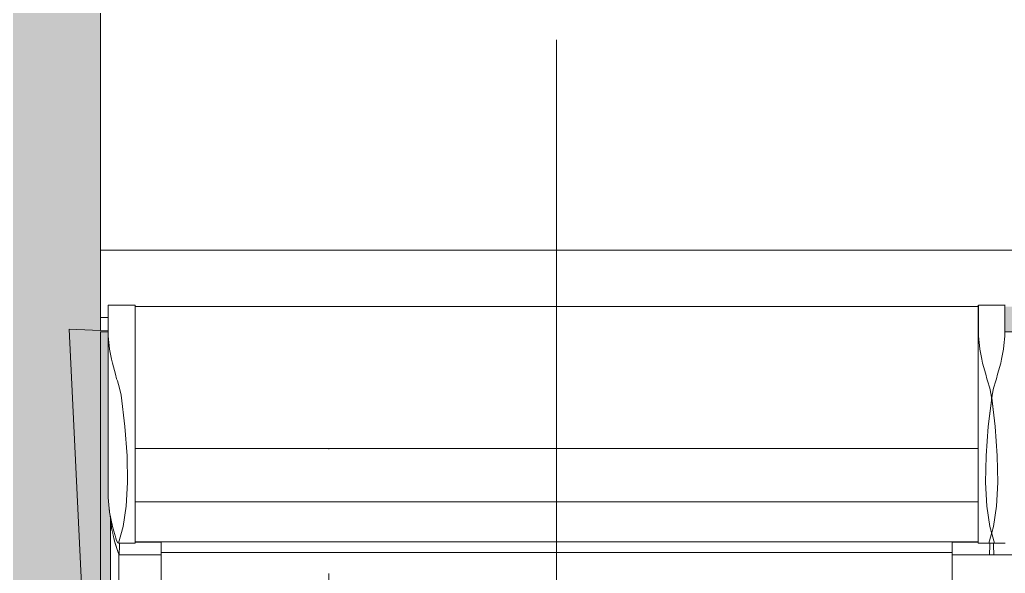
# Model space of a CAD drawing. Header units: metres. Extents: x -3 to 171, y -23 to 41.
# Drawn here: x 0.94 to 1.88, y -14.458 to -13.93 of the extents above; entities that cross this region are included whole.
import ezdxf

# ---------------------------------------------------------------- set-up
doc = ezdxf.new("R2010")
doc.units = ezdxf.units.M
doc.header["$MEASUREMENT"] = 0
doc.linetypes.add('Schnittlinie', pattern=[0.006, 0.003, -0.0015, 0, -0.0015])
doc.linetypes.add('Wipeout_Contour', pattern=[1, 0, -1])
for name, color, linetype in [('6._Dach PP STG1_1_325 Dachfenster', 7, 'Continuous'), ('6._Dach PP STG1_1_330 Dachaufbau', 7, 'Continuous'), ('6._Dach PP STG1_1_851 Marker Schnitt', 7, 'Continuous')]:
    doc.layers.add(name, color=color, linetype=linetype)

msp = doc.modelspace()

# ---------------------------------------------------------------- hatches: boundary and pattern name
at = {"layer": '6._Dach PP STG1_1_325 Dachfenster', "linetype": 'Continuous', "lineweight": 0, "true_color": 0x000000}
msp.add_hatch(color=18, dxfattribs=at).paths.add_polyline_path([(0.98714, -14.2255), (1.01714, -14.84385), (1.02664, -14.84385), (1.02664, -14.40484), (1.02644, -14.40295), (1.02584, -14.39979), (1.02454, -14.38588), (1.02454, -14.37759), (1.02454, -14.36991), (1.02451, -14.29682), (1.02451, -14.28642), (1.02451, -14.28437), (1.02451, -14.22694)])
at = {"layer": '6._Dach PP STG1_1_330 Dachaufbau', "linetype": 'Continuous', "lineweight": 0, "true_color": 0x000000}
h = msp.add_hatch(color=18, dxfattribs=at)
h.paths.add_polyline_path([(6.26, -13.58499), (3.315, -13.58499), (3.315, -11.155), (6.26, -11.155), (6.26, -10.4), (0.03813, -10.4), (0.05526, -15.07), (1.01714, -15.07), (1.01714, -14.22801), (2.76714, -14.22801), (2.76714, -15.07), (3.44551, -15.07), (3.44551, -14.22801), (5.19551, -14.22801), (5.19551, -15.07), (6.26, -15.07)])
h.paths.add_polyline_path([(1.06307, -12.8025), (1.06307, -11.20127), (2.76307, -11.20127), (2.76307, -12.8025)], flags=0)

# ---------------------------------------------------------------- linework, layer by layer
at = {"layer": '6._Dach PP STG1_1_330 Dachaufbau', "color": 7, "linetype": 'Continuous', "lineweight": 18, "ltscale": 1000, "flags": 128}
for points in [[(1.01714, -14.22801), (1.01714, -15.07)], [(2.76714, -14.22801), (1.01714, -14.22801)]]:
    msp.add_lwpolyline(points, dxfattribs=at)
at = {"layer": '6._Dach PP STG1_1_851 Marker Schnitt', "color": 7, "linetype": 'Schnittlinie', "lineweight": 13, "ltscale": 1000}
msp.add_line((1.23503, 4.805), (1.23503, -18.6375), dxfattribs=at)

# ---------------------------------------------------------------- next in the draw order: wipeouts: each hides what was drawn before it
at = {"color": 254, "linetype": 'Wipeout_Contour', "lineweight": 0, "ltscale": 261.172025}
msp.add_wipeout([(1.01714, -14.22666), (1.02451, -14.22694), (1.02451, -14.20473), (1.02451, -14.20261), (1.05014, -14.20261), (1.05014, -14.20381), (1.85414, -14.20381), (1.85414, -14.20261), (1.88014, -14.20261), (1.88014, -14.20381), (2.68414, -14.20381), (2.68414, -14.20261), (2.70978, -14.20261), (2.70978, -14.20473), (2.70978, -14.22801), (2.74714, -14.22801), (2.74714, -14.15023), (1.01714, -14.15023)], dxfattribs=at).dxf.layer = '6._Dach PP STG1_1_325 Dachfenster'
at = {"color": 254, "linetype": 'Wipeout_Contour', "lineweight": 0, "ltscale": 71.723309}
msp.add_wipeout([(1.85414, -14.24087), (1.85414, -14.25402), (1.85776, -14.25402), (1.85584, -14.24443), (1.85549, -14.24087)], dxfattribs=at).dxf.layer = '6._Dach PP STG1_1_325 Dachfenster'
at = {"color": 254, "linetype": 'Wipeout_Contour', "lineweight": 0, "ltscale": 57.84264}
msp.add_wipeout([(1.03879, -14.4134), (1.03429, -14.42938), (1.05014, -14.42938), (1.05014, -14.4134)], dxfattribs=at).dxf.layer = '6._Dach PP STG1_1_325 Dachfenster'
at = {"color": 254, "linetype": 'Wipeout_Contour', "lineweight": 0, "ltscale": 72.582452}
msp.add_wipeout([(1.85414, -14.42938), (1.86429, -14.42938), (1.86714, -14.41924), (1.8655, -14.4134), (1.85414, -14.4134)], dxfattribs=at).dxf.layer = '6._Dach PP STG1_1_325 Dachfenster'

# ---------------------------------------------------------------- next in the draw order: linework, layer by layer
at = {"layer": '6._Dach PP STG1_1_325 Dachfenster', "color": 7, "linetype": 'Continuous', "lineweight": 13, "ltscale": 1000, "true_color": 0xf4f4f4, "flags": 128}
for points in [[(1.01714, -14.84385), (0.98714, -14.2255)], [(0.98714, -14.2255), (1.02451, -14.22694)], [(1.02451, -14.22801), (1.01714, -14.22801)]]:
    msp.add_lwpolyline(points, dxfattribs=at)

# ---------------------------------------------------------------- next in the draw order: wipeouts: each hides what was drawn before it
at = {"color": 254, "linetype": 'Wipeout_Contour', "lineweight": 0, "ltscale": 56.037954}
msp.add_wipeout([(1.01728, -13.5322), (1.01728, -14.15023), (2.74714, -14.15023), (2.74714, -13.5322)], dxfattribs=at).dxf.layer = '6._Dach PP STG1_1_325 Dachfenster'
at = {"color": 254, "linetype": 'Wipeout_Contour', "lineweight": 0, "ltscale": 57.043875}
msp.add_wipeout([(1.02452, -14.20997), (1.02453, -14.21873), (1.05014, -14.21873), (1.05014, -14.20997)], dxfattribs=at).dxf.layer = '6._Dach PP STG1_1_325 Dachfenster'
at = {"color": 254, "linetype": 'Wipeout_Contour', "lineweight": 0, "ltscale": 42.620806}
msp.add_wipeout([(1.85414, -14.21873), (1.85414, -14.22906), (1.85453, -14.21873)], dxfattribs=at).dxf.layer = '6._Dach PP STG1_1_325 Dachfenster'
at = {"color": 254, "linetype": 'Wipeout_Contour', "lineweight": 0, "ltscale": 71.755187}
msp.add_wipeout([(1.85414, -14.25402), (1.85414, -14.26816), (1.86143, -14.26816), (1.85844, -14.2578), (1.85776, -14.25402)], dxfattribs=at).dxf.layer = '6._Dach PP STG1_1_325 Dachfenster'
at = {"color": 254, "linetype": 'Wipeout_Contour', "lineweight": 0, "ltscale": 57.775304}
msp.add_wipeout([(1.04168, -14.39403), (1.03879, -14.4134), (1.05014, -14.4134), (1.05014, -14.39403)], dxfattribs=at).dxf.layer = '6._Dach PP STG1_1_325 Dachfenster'
at = {"color": 254, "linetype": 'Wipeout_Contour', "lineweight": 0, "ltscale": 58.154549}
msp.add_wipeout([(1.85414, -14.39403), (1.85414, -14.4134), (1.8655, -14.4134), (1.86261, -14.39403)], dxfattribs=at).dxf.layer = '6._Dach PP STG1_1_325 Dachfenster'
at = {"color": 254, "linetype": 'Wipeout_Contour', "lineweight": 0, "ltscale": 58.251586}
msp.add_wipeout([(1.82934, -14.44058), (1.86931, -14.44058), (1.86894, -14.43142), (1.82934, -14.43142)], dxfattribs=at).dxf.layer = '6._Dach PP STG1_1_325 Dachfenster'

# ---------------------------------------------------------------- next in the draw order: linework, layer by layer
at = {"layer": '6._Dach PP STG1_1_325 Dachfenster', "color": 7, "linetype": 'Continuous', "lineweight": 13, "ltscale": 1000, "true_color": 0xf4f4f4, "flags": 128}
for points in [[(1.01728, -14.15023), (1.01728, -13.5322)], [(1.01714, -14.15023), (2.74714, -14.15023)], [(1.01714, -14.22666), (1.01714, -14.15023)]]:
    msp.add_lwpolyline(points, dxfattribs=at)

# ---------------------------------------------------------------- next in the draw order: wipeouts: each hides what was drawn before it
at = {"color": 254, "linetype": 'Wipeout_Contour', "lineweight": 0, "ltscale": 57.011727}
msp.add_wipeout([(1.02451, -14.20261), (1.02452, -14.20997), (1.05014, -14.20997), (1.05014, -14.20261)], dxfattribs=at).dxf.layer = '6._Dach PP STG1_1_325 Dachfenster'
at = {"color": 254, "linetype": 'Wipeout_Contour', "lineweight": 0, "ltscale": 57.380994}
msp.add_wipeout([(1.85414, -14.21873), (1.87976, -14.21873), (1.87977, -14.20997), (1.85414, -14.20997)], dxfattribs=at).dxf.layer = '6._Dach PP STG1_1_325 Dachfenster'
at = {"color": 254, "linetype": 'Wipeout_Contour', "lineweight": 0, "ltscale": 71.25004}
msp.add_wipeout([(1.02454, -14.23224), (1.02454, -14.38588), (1.02584, -14.39979), (1.02584, -14.24443), (1.02549, -14.24087)], dxfattribs=at).dxf.layer = '6._Dach PP STG1_1_325 Dachfenster'
at = {"color": 254, "linetype": 'Wipeout_Contour', "lineweight": 0, "ltscale": 71.535565}
msp.add_wipeout([(1.85414, -14.24087), (1.87879, -14.24087), (1.87974, -14.23224), (1.87975, -14.22906), (1.85414, -14.22906)], dxfattribs=at).dxf.layer = '6._Dach PP STG1_1_325 Dachfenster'
at = {"color": 254, "linetype": 'Wipeout_Contour', "lineweight": 0, "ltscale": 72.178712}
msp.add_wipeout([(1.85414, -14.26816), (1.85414, -14.27474), (1.86331, -14.27474), (1.86254, -14.27283), (1.86143, -14.26816)], dxfattribs=at).dxf.layer = '6._Dach PP STG1_1_325 Dachfenster'
at = {"color": 254, "linetype": 'Wipeout_Contour', "lineweight": 0, "ltscale": 57.70211}
msp.add_wipeout([(1.04168, -14.39403), (1.05014, -14.39403), (1.05014, -14.37154), (1.04296, -14.37154)], dxfattribs=at).dxf.layer = '6._Dach PP STG1_1_325 Dachfenster'
at = {"color": 254, "linetype": 'Wipeout_Contour', "lineweight": 0, "ltscale": 58.059452}
msp.add_wipeout([(1.85414, -14.39403), (1.86261, -14.39403), (1.86133, -14.37154), (1.85414, -14.37154)], dxfattribs=at).dxf.layer = '6._Dach PP STG1_1_325 Dachfenster'
at = {"color": 254, "linetype": 'Wipeout_Contour', "lineweight": 0, "ltscale": 86.900048}
msp.add_wipeout([(1.82934, -14.42846), (1.82934, -14.43142), (1.86534, -14.43142), (1.86534, -14.42938), (1.85414, -14.42938), (1.85414, -14.42846)], dxfattribs=at).dxf.layer = '6._Dach PP STG1_1_325 Dachfenster'
at = {"color": 254, "linetype": 'Wipeout_Contour', "lineweight": 0, "ltscale": 59.407474}
msp.add_wipeout([(1.83104, -14.44058), (1.83104, -15.01247), (1.86644, -15.01247), (1.86644, -14.44058)], dxfattribs=at).dxf.layer = '6._Dach PP STG1_1_325 Dachfenster'

# ---------------------------------------------------------------- next in the draw order: linework, layer by layer
at = {"layer": '6._Dach PP STG1_1_325 Dachfenster', "color": 7, "linetype": 'Continuous', "lineweight": 13, "ltscale": 1000, "flags": 128}
msp.add_lwpolyline([(1.02451, -14.20473), (1.02451, -14.20261)], dxfattribs=at)

# ---------------------------------------------------------------- next in the draw order: wipeouts: each hides what was drawn before it
at = {"color": 254, "linetype": 'Wipeout_Contour', "lineweight": 0, "ltscale": 42.569994}
msp.add_wipeout([(1.85414, -14.20261), (1.85414, -14.20997), (1.85451, -14.20261)], dxfattribs=at).dxf.layer = '6._Dach PP STG1_1_325 Dachfenster'
at = {"color": 254, "linetype": 'Wipeout_Contour', "lineweight": 0, "ltscale": 42.599954}
msp.add_wipeout([(1.87977, -14.20997), (1.87976, -14.21873), (1.88014, -14.20997)], dxfattribs=at).dxf.layer = '6._Dach PP STG1_1_325 Dachfenster'
at = {"color": 254, "linetype": 'Wipeout_Contour', "lineweight": 0, "ltscale": 57.081943}
msp.add_wipeout([(1.02453, -14.21873), (1.02454, -14.22906), (1.05014, -14.22906), (1.05014, -14.21873)], dxfattribs=at).dxf.layer = '6._Dach PP STG1_1_325 Dachfenster'
at = {"color": 254, "linetype": 'Wipeout_Contour', "lineweight": 0, "ltscale": 71.330094}
msp.add_wipeout([(1.02776, -14.25402), (1.02584, -14.24443), (1.02584, -14.39979), (1.02844, -14.41344), (1.02844, -14.2578)], dxfattribs=at).dxf.layer = '6._Dach PP STG1_1_325 Dachfenster'
at = {"color": 254, "linetype": 'Wipeout_Contour', "lineweight": 0, "ltscale": 57.643112}
msp.add_wipeout([(1.85414, -14.2816), (1.8689, -14.2816), (1.87098, -14.27474), (1.85414, -14.27474)], dxfattribs=at).dxf.layer = '6._Dach PP STG1_1_325 Dachfenster'
at = {"color": 254, "linetype": 'Wipeout_Contour', "lineweight": 0, "ltscale": 57.616958}
msp.add_wipeout([(1.04296, -14.37154), (1.05014, -14.37154), (1.05014, -14.34615), (1.04253, -14.34615)], dxfattribs=at).dxf.layer = '6._Dach PP STG1_1_325 Dachfenster'
at = {"color": 254, "linetype": 'Wipeout_Contour', "lineweight": 0, "ltscale": 57.954186}
msp.add_wipeout([(1.85414, -14.34615), (1.85414, -14.37154), (1.86133, -14.37154), (1.86176, -14.34615)], dxfattribs=at).dxf.layer = '6._Dach PP STG1_1_325 Dachfenster'
at = {"color": 254, "linetype": 'Wipeout_Contour', "lineweight": 0, "ltscale": 43.107112}
msp.add_wipeout([(1.85414, -14.42818), (1.82934, -14.42818), (1.85414, -14.42846)], dxfattribs=at).dxf.layer = '6._Dach PP STG1_1_325 Dachfenster'
at = {"color": 254, "linetype": 'Wipeout_Contour', "lineweight": 0, "ltscale": 59.394494}
msp.add_wipeout([(1.82934, -14.44058), (1.82934, -15.01121), (1.83104, -15.01247), (1.83104, -14.44058)], dxfattribs=at).dxf.layer = '6._Dach PP STG1_1_325 Dachfenster'

# ---------------------------------------------------------------- next in the draw order: linework, layer by layer
at = {"layer": '6._Dach PP STG1_1_325 Dachfenster', "color": 7, "linetype": 'Continuous', "lineweight": 13, "ltscale": 1000, "flags": 128}
msp.add_lwpolyline([(1.02451, -14.21437), (1.01714, -14.21437)], dxfattribs=at)

# ---------------------------------------------------------------- next in the draw order: wipeouts: each hides what was drawn before it
at = {"color": 254, "linetype": 'Wipeout_Contour', "lineweight": 0, "ltscale": 57.189457}
msp.add_wipeout([(1.05014, -14.20381), (1.05014, -14.21131), (1.85414, -14.21131), (1.85414, -14.20381)], dxfattribs=at).dxf.layer = '6._Dach PP STG1_1_325 Dachfenster'
at = {"color": 254, "linetype": 'Wipeout_Contour', "lineweight": 0, "ltscale": 71.206807}
msp.add_wipeout([(1.02454, -14.23224), (1.02549, -14.24087), (1.05014, -14.24087), (1.05014, -14.22906), (1.02454, -14.22906)], dxfattribs=at).dxf.layer = '6._Dach PP STG1_1_325 Dachfenster'
at = {"color": 254, "linetype": 'Wipeout_Contour', "lineweight": 0, "ltscale": 173.020562}
msp.add_wipeout([(1.03254, -14.27283), (1.03254, -14.42693), (1.03365, -14.4291), (1.03429, -14.42938), (1.03879, -14.4134), (1.04168, -14.39403), (1.04296, -14.37154), (1.04253, -14.34615), (1.04045, -14.31829), (1.03671, -14.28817), (1.03539, -14.2816), (1.03331, -14.27474)], dxfattribs=at).dxf.layer = '6._Dach PP STG1_1_325 Dachfenster'
at = {"color": 254, "linetype": 'Wipeout_Contour', "lineweight": 0, "ltscale": 101.956071}
msp.add_wipeout([(1.86133, -14.37154), (1.86261, -14.39403), (1.8655, -14.4134), (1.86714, -14.41924), (1.86714, -14.29168), (1.86384, -14.31829), (1.86176, -14.34615)], dxfattribs=at).dxf.layer = '6._Dach PP STG1_1_325 Dachfenster'

# ---------------------------------------------------------------- next in the draw order: linework, layer by layer
at = {"layer": '6._Dach PP STG1_1_325 Dachfenster', "color": 7, "linetype": 'Continuous', "lineweight": 13, "ltscale": 1000, "flags": 128}
msp.add_lwpolyline([(1.02451, -14.20261), (1.05014, -14.20261)], dxfattribs=at)

# ---------------------------------------------------------------- next in the draw order: wipeouts: each hides what was drawn before it
at = {"color": 254, "linetype": 'Wipeout_Contour', "lineweight": 0, "ltscale": 57.221645}
msp.add_wipeout([(1.85414, -14.21131), (1.05014, -14.21131), (1.05014, -14.22001), (1.85414, -14.22001)], dxfattribs=at).dxf.layer = '6._Dach PP STG1_1_325 Dachfenster'
at = {"color": 254, "linetype": 'Wipeout_Contour', "lineweight": 0, "ltscale": 71.416662}
msp.add_wipeout([(1.02844, -14.2578), (1.02844, -14.41344), (1.03254, -14.42693), (1.03254, -14.27283), (1.03143, -14.26816)], dxfattribs=at).dxf.layer = '6._Dach PP STG1_1_325 Dachfenster'
at = {"color": 254, "linetype": 'Wipeout_Contour', "lineweight": 0, "ltscale": 57.495587}
msp.add_wipeout([(1.04253, -14.34615), (1.05014, -14.34615), (1.05014, -14.31829), (1.04045, -14.31829)], dxfattribs=at).dxf.layer = '6._Dach PP STG1_1_325 Dachfenster'
at = {"color": 254, "linetype": 'Wipeout_Contour', "lineweight": 0, "ltscale": 57.864934}
msp.add_wipeout([(1.85414, -14.31829), (1.85414, -14.34615), (1.86176, -14.34615), (1.86384, -14.31829)], dxfattribs=at).dxf.layer = '6._Dach PP STG1_1_325 Dachfenster'
at = {"color": 254, "linetype": 'Wipeout_Contour', "lineweight": 0, "ltscale": 58.159927}
msp.add_wipeout([(1.86879, -14.4134), (1.86429, -14.42938), (1.88014, -14.42938), (1.88014, -14.4134)], dxfattribs=at).dxf.layer = '6._Dach PP STG1_1_325 Dachfenster'

# ---------------------------------------------------------------- next in the draw order: linework, layer by layer
at = {"layer": '6._Dach PP STG1_1_325 Dachfenster', "color": 7, "linetype": 'Continuous', "lineweight": 13, "ltscale": 1000, "flags": 128}
for points in [[(1.02451, -14.29623), (1.02454, -14.36991)], [(1.02454, -14.38455), (1.02454, -14.36991)]]:
    msp.add_lwpolyline(points, dxfattribs=at)

# ---------------------------------------------------------------- next in the draw order: wipeouts: each hides what was drawn before it
at = {"color": 254, "linetype": 'Wipeout_Contour', "lineweight": 0, "ltscale": 57.349133}
msp.add_wipeout([(1.88014, -14.20261), (1.85451, -14.20261), (1.85452, -14.20997), (1.88014, -14.20997)], dxfattribs=at).dxf.layer = '6._Dach PP STG1_1_325 Dachfenster'
at = {"color": 254, "linetype": 'Wipeout_Contour', "lineweight": 0, "ltscale": 57.259316}
msp.add_wipeout([(1.85414, -14.22001), (1.05014, -14.22001), (1.05014, -14.23026), (1.85414, -14.23026)], dxfattribs=at).dxf.layer = '6._Dach PP STG1_1_325 Dachfenster'
at = {"color": 254, "linetype": 'Wipeout_Contour', "lineweight": 0, "ltscale": 71.263697}
msp.add_wipeout([(1.02549, -14.24087), (1.02584, -14.24443), (1.02776, -14.25402), (1.05014, -14.25402), (1.05014, -14.24087)], dxfattribs=at).dxf.layer = '6._Dach PP STG1_1_325 Dachfenster'
at = {"color": 254, "linetype": 'Wipeout_Contour', "lineweight": 0, "ltscale": 57.374035}
msp.add_wipeout([(1.03671, -14.28817), (1.04045, -14.31829), (1.05014, -14.31829), (1.05014, -14.28817)], dxfattribs=at).dxf.layer = '6._Dach PP STG1_1_325 Dachfenster'
at = {"color": 254, "linetype": 'Wipeout_Contour', "lineweight": 0, "ltscale": 57.757729}
msp.add_wipeout([(1.85414, -14.28817), (1.85414, -14.31829), (1.86384, -14.31829), (1.86758, -14.28817)], dxfattribs=at).dxf.layer = '6._Dach PP STG1_1_325 Dachfenster'
at = {"color": 254, "linetype": 'Wipeout_Contour', "lineweight": 0, "ltscale": 58.095117}
msp.add_wipeout([(1.87168, -14.39403), (1.86879, -14.4134), (1.88014, -14.4134), (1.88014, -14.39403)], dxfattribs=at).dxf.layer = '6._Dach PP STG1_1_325 Dachfenster'
at = {"color": 254, "linetype": 'Wipeout_Contour', "lineweight": 0, "ltscale": 43.387453}
msp.add_wipeout([(1.02644, -14.40294), (1.02774, -14.4152), (1.02774, -14.40977)], dxfattribs=at).dxf.layer = '6._Dach PP STG1_1_325 Dachfenster'
at = {"color": 254, "linetype": 'Wipeout_Contour', "lineweight": 0, "ltscale": 86.505395}
msp.add_wipeout([(1.03044, -14.42002), (1.03044, -14.42737), (1.03444, -14.43932), (1.03444, -14.42938), (1.03365, -14.4291), (1.03254, -14.42693)], dxfattribs=at).dxf.layer = '6._Dach PP STG1_1_325 Dachfenster'
at = {"color": 254, "linetype": 'Wipeout_Contour', "lineweight": 0, "ltscale": 58.268457}
msp.add_wipeout([(1.86894, -14.43142), (1.86931, -14.44058), (1.90494, -14.44058), (1.90494, -14.43142)], dxfattribs=at).dxf.layer = '6._Dach PP STG1_1_325 Dachfenster'

# ---------------------------------------------------------------- next in the draw order: linework, layer by layer
at = {"layer": '6._Dach PP STG1_1_325 Dachfenster', "color": 7, "linetype": 'Continuous', "lineweight": 13, "ltscale": 1000, "flags": 128}
for points in [[(1.05014, -14.20381), (1.85414, -14.20381)], [(1.88014, -14.20261), (1.85451, -14.20261)]]:
    msp.add_lwpolyline(points, dxfattribs=at)

# ---------------------------------------------------------------- next in the draw order: wipeouts: each hides what was drawn before it
at = {"color": 254, "linetype": 'Wipeout_Contour', "lineweight": 0, "ltscale": 71.319531}
msp.add_wipeout([(1.02776, -14.25402), (1.02844, -14.2578), (1.03143, -14.26816), (1.05014, -14.26816), (1.05014, -14.25402)], dxfattribs=at).dxf.layer = '6._Dach PP STG1_1_325 Dachfenster'
at = {"color": 254, "linetype": 'Wipeout_Contour', "lineweight": 0, "ltscale": 57.665869}
msp.add_wipeout([(1.85414, -14.2816), (1.85414, -14.28817), (1.86758, -14.28817), (1.8689, -14.2816)], dxfattribs=at).dxf.layer = '6._Dach PP STG1_1_325 Dachfenster'
at = {"color": 254, "linetype": 'Wipeout_Contour', "lineweight": 0, "ltscale": 58.02869}
msp.add_wipeout([(1.87168, -14.39403), (1.88014, -14.39403), (1.88014, -14.37154), (1.87296, -14.37154)], dxfattribs=at).dxf.layer = '6._Dach PP STG1_1_325 Dachfenster'
at = {"color": 254, "linetype": 'Wipeout_Contour', "lineweight": 0, "ltscale": 87.004692}
msp.add_wipeout([(1.86534, -14.42938), (1.86534, -14.43142), (1.90494, -14.43142), (1.90494, -14.42846), (1.88014, -14.42846), (1.88014, -14.42938)], dxfattribs=at).dxf.layer = '6._Dach PP STG1_1_325 Dachfenster'
at = {"color": 254, "linetype": 'Wipeout_Contour', "lineweight": 0, "ltscale": 57.931872}
msp.add_wipeout([(1.03498, -14.44058), (1.07494, -14.44058), (1.07494, -14.43142), (1.03534, -14.43142)], dxfattribs=at).dxf.layer = '6._Dach PP STG1_1_325 Dachfenster'
at = {"color": 254, "linetype": 'Wipeout_Contour', "lineweight": 0, "ltscale": 59.425739}
msp.add_wipeout([(1.86644, -14.44058), (1.86644, -15.01247), (1.90324, -15.01247), (1.90324, -14.44058)], dxfattribs=at).dxf.layer = '6._Dach PP STG1_1_325 Dachfenster'

# ---------------------------------------------------------------- next in the draw order: linework, layer by layer
at = {"layer": '6._Dach PP STG1_1_325 Dachfenster', "color": 7, "linetype": 'Continuous', "lineweight": 13, "ltscale": 1000, "flags": 128}
for points in [[(1.02451, -14.29623), (1.02451, -14.20473)], [(1.86498, -14.44058), (1.86534, -14.43142), (1.86534, -14.42938)], [(1.86894, -14.42938), (1.86894, -14.43142), (1.86931, -14.44058)]]:
    msp.add_lwpolyline(points, dxfattribs=at)

# ---------------------------------------------------------------- next in the draw order: wipeouts: each hides what was drawn before it
at = {"color": 254, "linetype": 'Wipeout_Contour', "lineweight": 0, "ltscale": 71.819782}
msp.add_wipeout([(1.03143, -14.26816), (1.03254, -14.27283), (1.03331, -14.27474), (1.05014, -14.27474), (1.05014, -14.26816)], dxfattribs=at).dxf.layer = '6._Dach PP STG1_1_325 Dachfenster'
at = {"color": 254, "linetype": 'Wipeout_Contour', "lineweight": 0, "ltscale": 57.949873}
msp.add_wipeout([(1.87296, -14.37154), (1.88014, -14.37154), (1.88014, -14.34615), (1.87253, -14.34615)], dxfattribs=at).dxf.layer = '6._Dach PP STG1_1_325 Dachfenster'
at = {"color": 254, "linetype": 'Wipeout_Contour', "lineweight": 0, "ltscale": 71.966602}
msp.add_wipeout([(1.03444, -14.43932), (1.03489, -14.4405), (1.03534, -14.43142), (1.03534, -14.42938), (1.03444, -14.42938)], dxfattribs=at).dxf.layer = '6._Dach PP STG1_1_325 Dachfenster'

# ---------------------------------------------------------------- next in the draw order: wipeouts: each hides what was drawn before it
at = {"color": 254, "linetype": 'Wipeout_Contour', "lineweight": 0, "ltscale": 57.40577}
msp.add_wipeout([(1.85414, -14.25494), (1.05014, -14.25494), (1.05014, -14.26901), (1.85414, -14.26901)], dxfattribs=at).dxf.layer = '6._Dach PP STG1_1_325 Dachfenster'
at = {"color": 254, "linetype": 'Wipeout_Contour', "lineweight": 0, "ltscale": 57.287373}
msp.add_wipeout([(1.03331, -14.27474), (1.03539, -14.2816), (1.05014, -14.2816), (1.05014, -14.27474)], dxfattribs=at).dxf.layer = '6._Dach PP STG1_1_325 Dachfenster'
at = {"color": 254, "linetype": 'Wipeout_Contour', "lineweight": 0, "ltscale": 101.946234}
msp.add_wipeout([(1.86714, -14.29168), (1.86714, -14.41924), (1.86879, -14.4134), (1.87168, -14.39403), (1.87296, -14.37154), (1.87253, -14.34615), (1.87045, -14.31829)], dxfattribs=at).dxf.layer = '6._Dach PP STG1_1_325 Dachfenster'
at = {"color": 254, "linetype": 'Wipeout_Contour', "lineweight": 0, "ltscale": 71.927567}
msp.add_wipeout([(1.02774, -14.4152), (1.03044, -14.42737), (1.03044, -14.42002), (1.02844, -14.41344), (1.02774, -14.40977)], dxfattribs=at).dxf.layer = '6._Dach PP STG1_1_325 Dachfenster'
at = {"color": 254, "linetype": 'Wipeout_Contour', "lineweight": 0, "ltscale": 86.484507}
msp.add_wipeout([(1.05014, -14.42938), (1.03534, -14.42938), (1.03534, -14.43142), (1.07494, -14.43142), (1.07494, -14.42846), (1.05014, -14.42846)], dxfattribs=at).dxf.layer = '6._Dach PP STG1_1_325 Dachfenster'

# ---------------------------------------------------------------- next in the draw order: wipeouts: each hides what was drawn before it
at = {"color": 254, "linetype": 'Wipeout_Contour', "lineweight": 0, "ltscale": 57.352081}
msp.add_wipeout([(1.85414, -14.242), (1.05014, -14.242), (1.05014, -14.25494), (1.85414, -14.25494)], dxfattribs=at).dxf.layer = '6._Dach PP STG1_1_325 Dachfenster'
at = {"color": 254, "linetype": 'Wipeout_Contour', "lineweight": 0, "ltscale": 57.445763}
msp.add_wipeout([(1.05014, -14.27509), (1.85414, -14.27509), (1.85414, -14.26901), (1.05014, -14.26901)], dxfattribs=at).dxf.layer = '6._Dach PP STG1_1_325 Dachfenster'
at = {"color": 254, "linetype": 'Wipeout_Contour', "lineweight": 0, "ltscale": 57.317714}
msp.add_wipeout([(1.03539, -14.2816), (1.03671, -14.28817), (1.05014, -14.28817), (1.05014, -14.2816)], dxfattribs=at).dxf.layer = '6._Dach PP STG1_1_325 Dachfenster'
at = {"color": 254, "linetype": 'Wipeout_Contour', "lineweight": 0, "ltscale": 57.820281}
msp.add_wipeout([(1.87253, -14.34615), (1.88014, -14.34615), (1.88014, -14.31829), (1.87045, -14.31829)], dxfattribs=at).dxf.layer = '6._Dach PP STG1_1_325 Dachfenster'
at = {"color": 254, "linetype": 'Wipeout_Contour', "lineweight": 0, "ltscale": 72.911703}
msp.add_wipeout([(1.02664, -14.40484), (1.02664, -14.97514), (1.02794, -14.98739), (1.02794, -14.4161), (1.02774, -14.4152)], dxfattribs=at).dxf.layer = '6._Dach PP STG1_1_325 Dachfenster'
at = {"color": 254, "linetype": 'Wipeout_Contour', "lineweight": 0, "ltscale": 42.895678}
msp.add_wipeout([(1.07494, -14.42818), (1.05014, -14.42818), (1.07494, -14.42846)], dxfattribs=at).dxf.layer = '6._Dach PP STG1_1_325 Dachfenster'

# ---------------------------------------------------------------- next in the draw order: wipeouts: each hides what was drawn before it
at = {"color": 254, "linetype": 'Wipeout_Contour', "lineweight": 0, "ltscale": 57.303029}
msp.add_wipeout([(1.85414, -14.23026), (1.05014, -14.23026), (1.05014, -14.242), (1.85414, -14.242)], dxfattribs=at).dxf.layer = '6._Dach PP STG1_1_325 Dachfenster'
at = {"color": 254, "linetype": 'Wipeout_Contour', "lineweight": 0, "ltscale": 57.470639}
msp.add_wipeout([(1.05014, -14.27509), (1.05014, -14.28152), (1.85414, -14.28152), (1.85414, -14.27509)], dxfattribs=at).dxf.layer = '6._Dach PP STG1_1_325 Dachfenster'
at = {"color": 254, "linetype": 'Wipeout_Contour', "lineweight": 0, "ltscale": 57.566928}
msp.add_wipeout([(1.05014, -14.28761), (1.05014, -14.31738), (1.85414, -14.31738), (1.85414, -14.28761)], dxfattribs=at).dxf.layer = '6._Dach PP STG1_1_325 Dachfenster'
at = {"color": 254, "linetype": 'Wipeout_Contour', "lineweight": 0, "ltscale": 71.801457}
msp.add_wipeout([(1.86714, -14.29168), (1.87045, -14.31829), (1.88014, -14.31829), (1.88014, -14.28817), (1.86758, -14.28817)], dxfattribs=at).dxf.layer = '6._Dach PP STG1_1_325 Dachfenster'
at = {"color": 254, "linetype": 'Wipeout_Contour', "lineweight": 0, "ltscale": 72.970968}
msp.add_wipeout([(1.02794, -14.4161), (1.02794, -14.98739), (1.03064, -14.99956), (1.03064, -14.42797), (1.03044, -14.42737)], dxfattribs=at).dxf.layer = '6._Dach PP STG1_1_325 Dachfenster'
at = {"color": 254, "linetype": 'Wipeout_Contour', "lineweight": 0, "ltscale": 58.034405}
msp.add_wipeout([(1.05014, -14.42818), (1.85414, -14.42818), (1.85414, -14.41206), (1.05014, -14.41206)], dxfattribs=at).dxf.layer = '6._Dach PP STG1_1_325 Dachfenster'

# ---------------------------------------------------------------- next in the draw order: linework, layer by layer
at = {"layer": '6._Dach PP STG1_1_325 Dachfenster', "color": 7, "linetype": 'Continuous', "lineweight": 13, "ltscale": 1000, "flags": 128}
msp.add_lwpolyline([(1.88014, -14.42938), (1.86429, -14.42938), (1.85414, -14.42938)], dxfattribs=at)

# ---------------------------------------------------------------- next in the draw order: wipeouts: each hides what was drawn before it
at = {"color": 254, "linetype": 'Wipeout_Contour', "lineweight": 0, "ltscale": 57.418949}
msp.add_wipeout([(1.88014, -14.21873), (1.85453, -14.21873), (1.85454, -14.22906), (1.88014, -14.22906)], dxfattribs=at).dxf.layer = '6._Dach PP STG1_1_325 Dachfenster'
at = {"color": 254, "linetype": 'Wipeout_Contour', "lineweight": 0, "ltscale": 57.49551}
msp.add_wipeout([(1.85414, -14.28152), (1.05014, -14.28152), (1.05014, -14.28761), (1.85414, -14.28761)], dxfattribs=at).dxf.layer = '6._Dach PP STG1_1_325 Dachfenster'
at = {"color": 254, "linetype": 'Wipeout_Contour', "lineweight": 0, "ltscale": 57.669179}
msp.add_wipeout([(1.85414, -14.31738), (1.05014, -14.31738), (1.05014, -14.33908), (1.85414, -14.33908)], dxfattribs=at).dxf.layer = '6._Dach PP STG1_1_325 Dachfenster'
at = {"color": 254, "linetype": 'Wipeout_Contour', "lineweight": 0, "ltscale": 57.960233}
msp.add_wipeout([(1.85414, -14.39084), (1.05014, -14.39084), (1.05014, -14.41206), (1.85414, -14.41206)], dxfattribs=at).dxf.layer = '6._Dach PP STG1_1_325 Dachfenster'
at = {"color": 254, "linetype": 'Wipeout_Contour', "lineweight": 0, "ltscale": 73.031251}
msp.add_wipeout([(1.03064, -14.42797), (1.03064, -14.99956), (1.03464, -15.01151), (1.03464, -14.43984), (1.03444, -14.43932)], dxfattribs=at).dxf.layer = '6._Dach PP STG1_1_325 Dachfenster'

# ---------------------------------------------------------------- next in the draw order: linework, layer by layer
at = {"layer": '6._Dach PP STG1_1_325 Dachfenster', "color": 7, "linetype": 'Continuous', "lineweight": 13, "ltscale": 1000, "flags": 128}
for points in [[(1.02451, -14.20261), (1.02452, -14.20997), (1.02453, -14.21873), (1.02454, -14.22906), (1.02454, -14.23224), (1.02549, -14.24087), (1.02584, -14.24443), (1.02776, -14.25402), (1.02844, -14.2578), (1.03143, -14.26816), (1.03254, -14.27283), (1.03331, -14.27474), (1.03539, -14.2816), (1.03671, -14.28817), (1.04045, -14.31829), (1.04253, -14.34615), (1.04296, -14.37154), (1.04168, -14.39403), (1.03879, -14.4134), (1.03429, -14.42938)], [(1.03365, -14.4291), (1.03254, -14.42693), (1.02844, -14.41344), (1.02584, -14.39979), (1.02454, -14.38588), (1.02454, -14.38455)], [(1.02664, -14.97514), (1.02664, -14.40484)], [(1.03365, -14.4291), (1.03429, -14.42938)], [(1.03429, -14.42938), (1.05014, -14.42938)]]:
    msp.add_lwpolyline(points, dxfattribs=at)

# ---------------------------------------------------------------- next in the draw order: wipeouts: each hides what was drawn before it
at = {"color": 254, "linetype": 'Wipeout_Contour', "lineweight": 0, "ltscale": 57.63697}
msp.add_wipeout([(1.87879, -14.24087), (1.88014, -14.24087), (1.88014, -14.22906), (1.87974, -14.23224)], dxfattribs=at).dxf.layer = '6._Dach PP STG1_1_325 Dachfenster'
at = {"color": 254, "linetype": 'Wipeout_Contour', "lineweight": 0, "ltscale": 57.91624}
msp.add_wipeout([(1.05014, -14.39), (1.05014, -14.39084), (1.85414, -14.39084), (1.85414, -14.39)], dxfattribs=at).dxf.layer = '6._Dach PP STG1_1_325 Dachfenster'
at = {"color": 254, "linetype": 'Wipeout_Contour', "lineweight": 0, "ltscale": 73.093169}
msp.add_wipeout([(1.03464, -14.43984), (1.03464, -15.01151), (1.03644, -15.01247), (1.03644, -14.44058), (1.03498, -14.44058)], dxfattribs=at).dxf.layer = '6._Dach PP STG1_1_325 Dachfenster'

# ---------------------------------------------------------------- next in the draw order: wipeouts: each hides what was drawn before it
at = {"color": 254, "linetype": 'Wipeout_Contour', "lineweight": 0, "ltscale": 71.708351}
msp.add_wipeout([(1.85549, -14.24087), (1.85584, -14.24443), (1.85776, -14.25402), (1.88014, -14.25402), (1.88014, -14.24087)], dxfattribs=at).dxf.layer = '6._Dach PP STG1_1_325 Dachfenster'
at = {"color": 254, "linetype": 'Wipeout_Contour', "lineweight": 0, "ltscale": 57.868053}
msp.add_wipeout([(1.05014, -14.36652), (1.05014, -14.39), (1.85414, -14.39), (1.85414, -14.36652)], dxfattribs=at).dxf.layer = '6._Dach PP STG1_1_325 Dachfenster'
at = {"color": 254, "linetype": 'Wipeout_Contour', "lineweight": 0, "ltscale": 59.093982}
msp.add_wipeout([(1.03644, -14.44058), (1.03644, -15.01247), (1.07324, -15.01247), (1.07324, -14.44058)], dxfattribs=at).dxf.layer = '6._Dach PP STG1_1_325 Dachfenster'

# ---------------------------------------------------------------- next in the draw order: linework, layer by layer
at = {"layer": '6._Dach PP STG1_1_325 Dachfenster', "color": 7, "linetype": 'Continuous', "lineweight": 13, "ltscale": 1000, "flags": 128}
for points in [[(1.05014, -14.39), (1.85414, -14.39)], [(1.02644, -14.40295), (1.02774, -14.4152), (1.03044, -14.42737), (1.03444, -14.43932), (1.03489, -14.4405)], [(1.03498, -14.44058), (1.03534, -14.43142), (1.03534, -14.42938)], [(1.03464, -15.01151), (1.03464, -14.43984)]]:
    msp.add_lwpolyline(points, dxfattribs=at)

# ---------------------------------------------------------------- next in the draw order: wipeouts: each hides what was drawn before it
at = {"color": 254, "linetype": 'Wipeout_Contour', "lineweight": 0, "ltscale": 71.759395}
msp.add_wipeout([(1.85776, -14.25402), (1.85844, -14.2578), (1.86143, -14.26816), (1.88014, -14.26816), (1.88014, -14.25402)], dxfattribs=at).dxf.layer = '6._Dach PP STG1_1_325 Dachfenster'
at = {"color": 254, "linetype": 'Wipeout_Contour', "lineweight": 0, "ltscale": 57.768993}
msp.add_wipeout([(1.05014, -14.34014), (1.05014, -14.36652), (1.85414, -14.36652), (1.85414, -14.34014)], dxfattribs=at).dxf.layer = '6._Dach PP STG1_1_325 Dachfenster'
at = {"color": 254, "linetype": 'Wipeout_Contour', "lineweight": 0, "ltscale": 59.09592}
msp.add_wipeout([(1.07324, -14.44058), (1.07324, -15.01247), (1.07494, -15.01121), (1.07494, -14.44058)], dxfattribs=at).dxf.layer = '6._Dach PP STG1_1_325 Dachfenster'

# ---------------------------------------------------------------- next in the draw order: wipeouts: each hides what was drawn before it
at = {"color": 254, "linetype": 'Wipeout_Contour', "lineweight": 0, "ltscale": 72.258303}
msp.add_wipeout([(1.86143, -14.26816), (1.86254, -14.27283), (1.86331, -14.27474), (1.88014, -14.27474), (1.88014, -14.26816)], dxfattribs=at).dxf.layer = '6._Dach PP STG1_1_325 Dachfenster'
at = {"color": 254, "linetype": 'Wipeout_Contour', "lineweight": 0, "ltscale": 57.714141}
msp.add_wipeout([(1.85414, -14.3393), (1.05014, -14.3393), (1.05014, -14.33986), (1.85414, -14.33986)], dxfattribs=at).dxf.layer = '6._Dach PP STG1_1_325 Dachfenster'
at = {"color": 254, "linetype": 'Wipeout_Contour', "lineweight": 0, "ltscale": 58.176897}
msp.add_wipeout([(1.07494, -14.45535), (1.07494, -14.45811), (1.82934, -14.45811), (1.82934, -14.45535)], dxfattribs=at).dxf.layer = '6._Dach PP STG1_1_325 Dachfenster'

# ---------------------------------------------------------------- next in the draw order: wipeouts: each hides what was drawn before it
at = {"color": 254, "linetype": 'Wipeout_Contour', "lineweight": 0, "ltscale": 57.60767}
msp.add_wipeout([(1.87098, -14.27474), (1.8689, -14.2816), (1.88014, -14.2816), (1.88014, -14.27474)], dxfattribs=at).dxf.layer = '6._Dach PP STG1_1_325 Dachfenster'
at = {"color": 254, "linetype": 'Wipeout_Contour', "lineweight": 0, "ltscale": 43.807415}
msp.add_wipeout([(1.05014, -14.3393), (1.85414, -14.3393), (1.05014, -14.33908)], dxfattribs=at).dxf.layer = '6._Dach PP STG1_1_325 Dachfenster'
at = {"color": 254, "linetype": 'Wipeout_Contour', "lineweight": 0, "ltscale": 58.165357}
msp.add_wipeout([(1.07494, -14.4523), (1.07494, -14.45535), (1.82934, -14.45535), (1.82934, -14.4523)], dxfattribs=at).dxf.layer = '6._Dach PP STG1_1_325 Dachfenster'

# ---------------------------------------------------------------- next in the draw order: linework, layer by layer
at = {"layer": '6._Dach PP STG1_1_325 Dachfenster', "color": 7, "linetype": 'Continuous', "lineweight": 13, "ltscale": 1000, "flags": 128}
for points in [[(1.05014, -14.20261), (1.05014, -14.20997), (1.05014, -14.21873), (1.05014, -14.22906), (1.05014, -14.24087), (1.05014, -14.25402), (1.05014, -14.26816), (1.05014, -14.27474), (1.05014, -14.2816), (1.05014, -14.28817), (1.05014, -14.31829), (1.05014, -14.34615), (1.05014, -14.37154), (1.05014, -14.39403), (1.05014, -14.4134), (1.05014, -14.42938)], [(1.85414, -14.20261), (1.85414, -14.20997), (1.85414, -14.21873), (1.85414, -14.22906), (1.85414, -14.24087), (1.85414, -14.25402), (1.85414, -14.26816), (1.85414, -14.27474), (1.85414, -14.2816), (1.85414, -14.28817), (1.85414, -14.31829), (1.85414, -14.34615), (1.85414, -14.37154), (1.85414, -14.39403), (1.85414, -14.4134), (1.85414, -14.42938)], [(1.05014, -14.33908), (1.85414, -14.33908)]]:
    msp.add_lwpolyline(points, dxfattribs=at)

# ---------------------------------------------------------------- next in the draw order: wipeouts: each hides what was drawn before it
at = {"color": 254, "linetype": 'Wipeout_Contour', "lineweight": 0, "ltscale": 57.646711}
msp.add_wipeout([(1.8689, -14.2816), (1.86758, -14.28817), (1.88014, -14.28817), (1.88014, -14.2816)], dxfattribs=at).dxf.layer = '6._Dach PP STG1_1_325 Dachfenster'
at = {"color": 254, "linetype": 'Wipeout_Contour', "lineweight": 0, "ltscale": 58.152351}
msp.add_wipeout([(1.07494, -14.4523), (1.82934, -14.4523), (1.82934, -14.44881), (1.07494, -14.44881)], dxfattribs=at).dxf.layer = '6._Dach PP STG1_1_325 Dachfenster'

# ---------------------------------------------------------------- next in the draw order: linework, layer by layer
at = {"layer": '6._Dach PP STG1_1_325 Dachfenster', "color": 7, "linetype": 'Continuous', "lineweight": 13, "ltscale": 1000, "flags": 128}
for points in [[(1.85451, -14.20261), (1.85452, -14.20997), (1.85453, -14.21873), (1.85454, -14.22906), (1.85454, -14.23224), (1.85549, -14.24087), (1.85584, -14.24443), (1.85776, -14.25402), (1.85844, -14.2578), (1.86143, -14.26816), (1.86254, -14.27283), (1.86331, -14.27474), (1.86539, -14.2816), (1.86671, -14.28817), (1.87045, -14.31829), (1.87253, -14.34615), (1.87296, -14.37154), (1.87168, -14.39403), (1.86879, -14.4134), (1.86429, -14.42938)], [(1.87978, -14.20261), (1.87977, -14.20997), (1.87976, -14.21873), (1.87975, -14.22906), (1.87974, -14.23224), (1.87879, -14.24087), (1.87844, -14.24443), (1.87652, -14.25402), (1.87584, -14.2578), (1.87286, -14.26816), (1.87174, -14.27283), (1.87098, -14.27474), (1.8689, -14.2816), (1.86758, -14.28817), (1.86384, -14.31829), (1.86176, -14.34615), (1.86133, -14.37154), (1.86261, -14.39403), (1.8655, -14.4134), (1.87, -14.42938)]]:
    msp.add_lwpolyline(points, dxfattribs=at)

# ---------------------------------------------------------------- next in the draw order: wipeouts: each hides what was drawn before it
at = {"color": 254, "linetype": 'Wipeout_Contour', "lineweight": 0, "ltscale": 58.138011}
msp.add_wipeout([(1.07494, -14.44881), (1.82934, -14.44881), (1.82934, -14.44509), (1.07494, -14.44509)], dxfattribs=at).dxf.layer = '6._Dach PP STG1_1_325 Dachfenster'

# ---------------------------------------------------------------- next in the draw order: wipeouts: each hides what was drawn before it
at = {"color": 254, "linetype": 'Wipeout_Contour', "lineweight": 0, "ltscale": 58.122901}
msp.add_wipeout([(1.82934, -14.44121), (1.07494, -14.44121), (1.07494, -14.44509), (1.82934, -14.44509)], dxfattribs=at).dxf.layer = '6._Dach PP STG1_1_325 Dachfenster'

# ---------------------------------------------------------------- next in the draw order: wipeouts: each hides what was drawn before it
at = {"color": 254, "linetype": 'Wipeout_Contour', "lineweight": 0, "ltscale": 58.111842}
msp.add_wipeout([(1.07494, -14.44062), (1.82934, -14.44062), (1.82934, -14.44012), (1.07494, -14.44012)], dxfattribs=at).dxf.layer = '6._Dach PP STG1_1_325 Dachfenster'

# ---------------------------------------------------------------- next in the draw order: wipeouts: each hides what was drawn before it
at = {"color": 254, "linetype": 'Wipeout_Contour', "lineweight": 0, "ltscale": 58.101141}
msp.add_wipeout([(1.07494, -14.43844), (1.82934, -14.43844), (1.82934, -14.43692), (1.07494, -14.43692)], dxfattribs=at).dxf.layer = '6._Dach PP STG1_1_325 Dachfenster'

# ---------------------------------------------------------------- next in the draw order: wipeouts: each hides what was drawn before it
at = {"color": 254, "linetype": 'Wipeout_Contour', "lineweight": 0, "ltscale": 58.106027}
msp.add_wipeout([(1.82934, -14.43844), (1.07494, -14.43844), (1.07494, -14.43938), (1.82934, -14.43938)], dxfattribs=at).dxf.layer = '6._Dach PP STG1_1_325 Dachfenster'

# ---------------------------------------------------------------- next in the draw order: wipeouts: each hides what was drawn before it
at = {"color": 254, "linetype": 'Wipeout_Contour', "lineweight": 0, "ltscale": 58.094244}
msp.add_wipeout([(1.82934, -14.43497), (1.07494, -14.43497), (1.07494, -14.43692), (1.82934, -14.43692)], dxfattribs=at).dxf.layer = '6._Dach PP STG1_1_325 Dachfenster'

# ---------------------------------------------------------------- next in the draw order: wipeouts: each hides what was drawn before it
at = {"color": 254, "linetype": 'Wipeout_Contour', "lineweight": 0, "ltscale": 58.085771}
msp.add_wipeout([(1.07494, -14.43497), (1.82934, -14.43497), (1.82934, -14.43265), (1.07494, -14.43265)], dxfattribs=at).dxf.layer = '6._Dach PP STG1_1_325 Dachfenster'
at = {"color": 254, "linetype": 'Wipeout_Contour', "lineweight": 0, "ltscale": 44.107075}
msp.add_wipeout([(1.07494, -14.44012), (1.82934, -14.44012), (1.07494, -14.43972)], dxfattribs=at).dxf.layer = '6._Dach PP STG1_1_325 Dachfenster'

# ---------------------------------------------------------------- next in the draw order: wipeouts: each hides what was drawn before it
at = {"color": 254, "linetype": 'Wipeout_Contour', "lineweight": 0, "ltscale": 58.075697}
msp.add_wipeout([(1.07494, -14.4299), (1.07494, -14.43265), (1.82934, -14.43265), (1.82934, -14.4299)], dxfattribs=at).dxf.layer = '6._Dach PP STG1_1_325 Dachfenster'
at = {"color": 254, "linetype": 'Wipeout_Contour', "lineweight": 0, "ltscale": 44.105935}
msp.add_wipeout([(1.07494, -14.43972), (1.82934, -14.43972), (1.07494, -14.43938)], dxfattribs=at).dxf.layer = '6._Dach PP STG1_1_325 Dachfenster'

# ---------------------------------------------------------------- next in the draw order: wipeouts: each hides what was drawn before it
at = {"color": 254, "linetype": 'Wipeout_Contour', "lineweight": 0, "ltscale": 58.0668}
msp.add_wipeout([(1.07494, -14.4299), (1.82934, -14.4299), (1.82934, -14.42818), (1.07494, -14.42818)], dxfattribs=at).dxf.layer = '6._Dach PP STG1_1_325 Dachfenster'
at = {"color": 254, "linetype": 'Wipeout_Contour', "lineweight": 0, "ltscale": 44.109495}
msp.add_wipeout([(1.07494, -14.44085), (1.82934, -14.44085), (1.07494, -14.44069)], dxfattribs=at).dxf.layer = '6._Dach PP STG1_1_325 Dachfenster'

# ---------------------------------------------------------------- next in the draw order: linework, layer by layer
at = {"layer": '6._Dach PP STG1_1_325 Dachfenster', "color": 7, "linetype": 'Continuous', "lineweight": 13, "ltscale": 1000, "flags": 128}
for points in [[(1.05014, -14.42818), (1.85414, -14.42818)], [(1.05014, -14.42846), (1.07494, -14.42846)], [(1.82934, -14.42846), (1.85414, -14.42846)]]:
    msp.add_lwpolyline(points, dxfattribs=at)

# ---------------------------------------------------------------- next in the draw order: wipeouts: each hides what was drawn before it
at = {"color": 254, "linetype": 'Wipeout_Contour', "lineweight": 0, "ltscale": 44.110362}
msp.add_wipeout([(1.07494, -14.44121), (1.82934, -14.44121), (1.07494, -14.44085)], dxfattribs=at).dxf.layer = '6._Dach PP STG1_1_325 Dachfenster'

# ---------------------------------------------------------------- next in the draw order: wipeouts: each hides what was drawn before it
at = {"color": 254, "linetype": 'Wipeout_Contour', "lineweight": 0, "ltscale": 44.10911}
msp.add_wipeout([(1.07494, -14.44069), (1.82934, -14.44069), (1.07494, -14.44062)], dxfattribs=at).dxf.layer = '6._Dach PP STG1_1_325 Dachfenster'

# ---------------------------------------------------------------- next in the draw order: linework, layer by layer
at = {"layer": '6._Dach PP STG1_1_325 Dachfenster', "color": 7, "linetype": 'Continuous', "lineweight": 13, "ltscale": 1000}
msp.add_line((1.45214, -15.88032), (1.45214, -13.9497), dxfattribs=at)
at = {"layer": '6._Dach PP STG1_1_325 Dachfenster', "color": 7, "linetype": 'Continuous', "lineweight": 13, "ltscale": 1000, "flags": 128}
for points in [[(1.07494, -14.42846), (1.07494, -14.43142), (1.07494, -14.44058)], [(1.82934, -14.42846), (1.82934, -14.43142), (1.82934, -14.44058)], [(1.82934, -14.43844), (1.07494, -14.43844)], [(1.03498, -14.44058), (1.07494, -14.44058)], [(1.07494, -15.01121), (1.07494, -14.44058)], [(1.82934, -15.01121), (1.82934, -14.44058)], [(1.90494, -14.44058), (1.86498, -14.44058), (1.82934, -14.44058)]]:
    msp.add_lwpolyline(points, dxfattribs=at)

doc.saveas('drawing.dxf')
